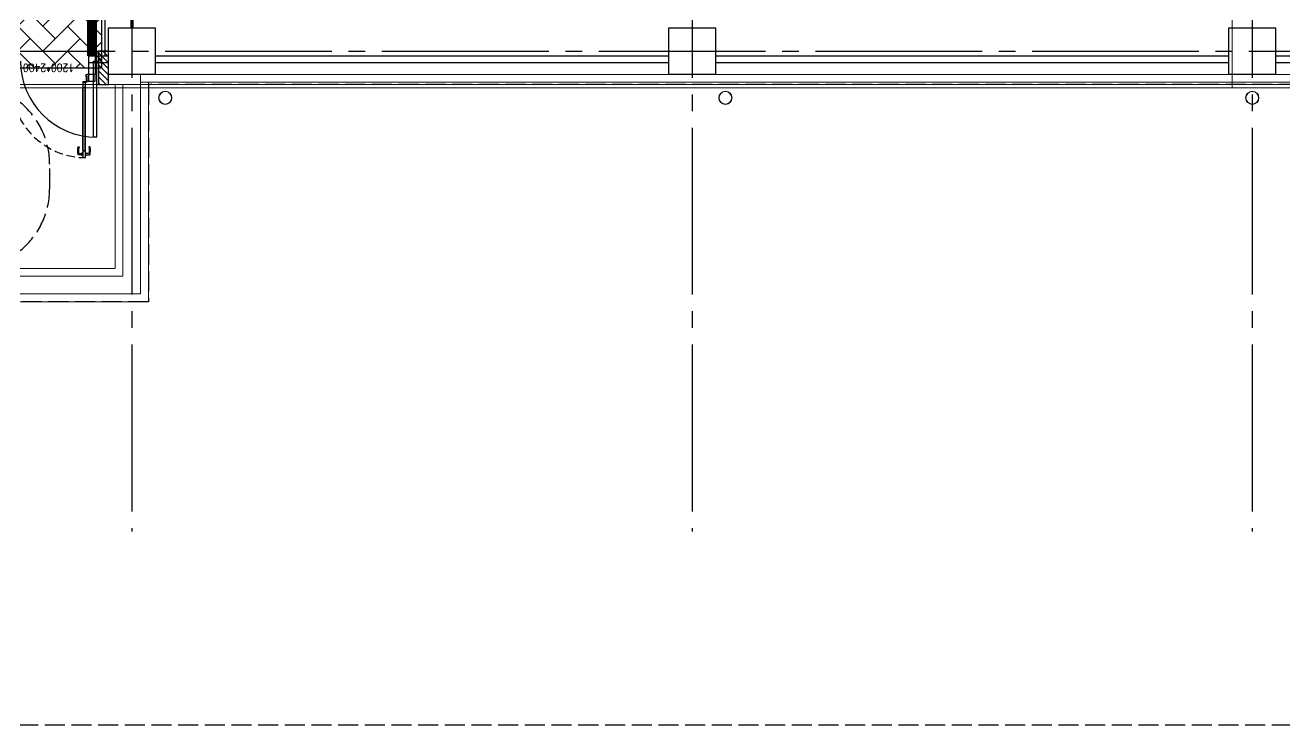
# Model space of a CAD drawing. Header units: millimetres. Extents: x -960 to 41501, y -1010 to 11880.
# Drawn here: x 7520 to 9409, y -1010 to 39 of the extents above; entities that cross this region are included whole.
import ezdxf
from ezdxf.enums import TextEntityAlignment as Align

# ---------------------------------------------------------------- set-up
doc = ezdxf.new("R2010")
doc.units = ezdxf.units.MM
doc.header["$LTSCALE"] = 100
for name, pattern in [('188K-SM-03-F10-ARCH-PA-Y2257103$0$HIDDEN2', [0.1875, 0.125, -0.0625]), ('X-S-FAB-L10$0$COL-CEN-LIN', [3.25, 2.5, -0.25, 0.25, -0.25]), ('X-S-FAB-L10$0$HIDDEN', [0.4, 0.3, -0.1])]:
    doc.linetypes.add(name, pattern=pattern)
for name, color, linetype in [('0-XREF', 7, 'Continuous'), ('188K-SM-03-F10-ARCH-CEIL-Y2257103$0$K-庫板天花-2.4', 151, 'Continuous'), ('188K-SM-03-F10-ARCH-CEIL-Y2257103$0$K-鋼構', 111, 'Continuous'), ('188K-SM-03-F10-ARCH-PA-Y2257103$0$K-Divider-7.5', 53, 'Continuous'), ('188K-SM-03-F10-ARCH-PA-Y2257103$0$K-P1S-2.5-單抗', 53, 'Continuous'), ('188K-SM-03-F10-ARCH-PA-Y2257103$0$K-岩棉 2hr 7.5-單抗', 53, 'Continuous'), ('188K-SM-03-F10-ARCH-PA-Y2257103$0$K-岩棉 2hr 7.5-非抗', 53, 'Continuous'), ('188K-SM-03-F10-ARCH-PA-Y2257103$0$非YK-K-防火門', 53, 'Continuous'), ('X-S-FAB-L10$0$0-DIM-TXT', 8, 'Continuous'), ('X-S-FAB-L10$0$A-OBJE-MEP', 8, 'Continuous'), ('X-S-FAB-L10$0$A-WALL-EX', 8, 'Continuous'), ('X-S-FAB-L10$0$A-WALL-IN', 8, 'Continuous'), ('X-S-FAB-L10$0$BLOCK', 8, 'Continuous'), ('X-S-FAB-L10$0$CCL', 8, 'X-S-FAB-L10$0$COL-CEN-LIN'), ('X-S-FAB-L10$0$COL-S', 8, 'Continuous'), ('X-S-FAB-L10$0$DW_Frame', 8, 'Continuous'), ('X-S-FAB-L10$0$HID', 8, 'X-S-FAB-L10$0$HIDDEN'), ('X-S-FAB-L10$0$S-FNDN', 8, 'Continuous'), ('X-S-FAB-L10$0$S-SLAB-SHOW', 8, 'Continuous'), ('X-S-FAB-L10$0$WALL_188K_IN', 8, 'Continuous')]:
    doc.layers.add(name, color=color, linetype=linetype)
doc.styles.add('188K-SM-03-F10-ARCH-PA-Y2257103$0$Standard', font='txt.shx', dxfattribs={"bigfont": 'chineset.shx'})
doc.styles.add('X-S-FAB-L10$0$CHINA', font='simplex.shx', dxfattribs={"width": 0.75, "bigfont": 'chineset.shx'})
doc.styles.add('X-S-FAB-L10$0$Standard', font='', dxfattribs={"width": 0.8})
doc.styles.add('X-S-FAB-L10$0$TG_NOTE_TEXT', font='simplex.shx', dxfattribs={"width": 0.75, "bigfont": 'chineset.shx'})
doc.styles.get('X-S-FAB-L10$0$Standard').set_extended_font_data('Microsoft JhengHei')

# ---------------------------------------------------------------- blocks, each defined once
blk = doc.blocks.new('X-S-FAB-L10$0$FAB2-L05')
at = {"layer": 'X-S-FAB-L10$0$CCL'}
for p, q in [((-18480, 11005), (-18480, 0)), ((-17640, 11005), (-17640, 0)), ((-16800, 11005), (-16800, 0)), ((-26880, 720), (1210, 720))]:
    blk.add_line(p, q, dxfattribs=at)
at = {"layer": 'X-S-FAB-L10$0$COL-S'}
for points in [[(-18515, 755), (-18445, 755), (-18445, 685), (-18515, 685)], [(-17675, 755), (-17605, 755), (-17605, 685), (-17675, 685)], [(-16835, 755), (-16765, 755), (-16765, 685), (-16835, 685)]]:
    blk.add_lwpolyline(points, close=True, dxfattribs=at)
blk = doc.blocks.new('X-S-FAB-L10')
at = {"layer": 'X-S-FAB-L10$0$WALL_188K_IN'}
h = blk.add_hatch(dxfattribs=at)
h.set_pattern_fill('LINE', color=256, scale=2, angle=135)
h.set_pattern_definition([(135, (7645, -98.3835), (-4.49013, -4.49013), [])])
h.paths.add_polyline_path([(7645, -50), (7645, 0), (7630, 0), (7630, -50)])
blk.add_line((7630, 0), (7630, -15))
blk.add_lwpolyline([(7627, -15), (7627, -129), (7622.6, -129), (7622.6, -15)], close=True)
blk.add_arc((7627, -15), 114, 180, 270)
at = {"layer": 'X-S-FAB-L10$0$A-OBJE-MEP', "lineweight": 0, "flags": 128}
for points in [[(7739.5, -70, 1), (7720.5, -70, 1)], [(8579.5, -70, 1), (8560.5, -70, 1)], [(9369.5, -70, 1), (9350.5, -70, 1)]]:
    blk.add_lwpolyline(points, format="xyb", close=True, dxfattribs=at)
at = {"layer": 'X-S-FAB-L10$0$A-OBJE-MEP', "lineweight": 0}
for centre in [(7730, -70), (8570, -70), (9360, -70)]:
    blk.add_circle(centre, 10, dxfattribs=at)
at = {"layer": 'X-S-FAB-L10$0$A-WALL-EX', "lineweight": 0}
for p, q in [((7705, -35), (7693, -35)), ((7705, -35), (7693, -35)), ((7693, -35), (7693, -46.5)), ((7693, -46.5), (7705, -46.5)), ((7693, -46.5), (7705, -46.5)), ((12670, -46.5), (7705, -46.5))]:
    blk.add_line(p, q, dxfattribs=at)
at = {"layer": 'X-S-FAB-L10$0$A-WALL-EX', "lineweight": 0, "flags": 128}
for points in [[(7693, -35), (7693, -364)], [(7705, -35), (7693, -35)], [(12673.5, -35), (7705, -35)], [(7705, -364), (7705, -46.5)], [(7705, -50), (7705, -46.5)], [(7705, -50), (12670, -50)], [(7705, -50), (12670, -50)], [(7705, -50), (12670, -50)], [(7705, -50), (12670, -50)], [(7705, -50), (12670, -50)], [(7705, -50), (12670, -50)], [(7705, -50), (12670, -50)], [(7705, -50), (12670, -50)], [(6815, -376), (7705, -376)], [(7693, -364), (6827, -364)], [(7705, -376), (7705, -364)]]:
    blk.add_lwpolyline(points, dxfattribs=at)
at = {"layer": 'X-S-FAB-L10$0$A-WALL-IN', "lineweight": 0}
for p, q in [((7645, -35), (7645, -35)), ((7693, -50), (7693, -35)), ((7640, -50), (7655, -50)), ((7666.3, -50), (7693, -50))]:
    blk.add_line(p, q, dxfattribs=at)
at = {"layer": 'X-S-FAB-L10$0$A-WALL-IN', "lineweight": 0, "flags": 128}
for points in [[(7655, -50), (7655, -326)], [(7666.3, -337.3), (7666.3, -50)], [(7655, -326), (6865, -326)], [(6865, -337.3), (7655, -337.3)], [(7666.3, -337.3), (7655, -337.3)]]:
    blk.add_lwpolyline(points, dxfattribs=at)
at = {"layer": 'X-S-FAB-L10$0$COL-S'}
for p, q in [((7645, 35), (7715, 35)), ((7645, -35), (7645, 35)), ((7715, 35), (7715, -35)), ((8485, 35), (8555, 35)), ((8485, -35), (8485, 35)), ((8555, 35), (8555, -35)), ((9325, 35), (9395, 35)), ((9325, -35), (9325, 35)), ((9395, 35), (9395, -35)), ((7715, -35), (7645, -35)), ((8555, -35), (8485, -35)), ((9395, -35), (9325, -35))]:
    blk.add_line(p, q, dxfattribs=at)
at = {"layer": 'X-S-FAB-L10$0$DW_Frame'}
blk.add_lwpolyline([(7630, -3), (7627, -3), (7627, -15), (7630, -15)], dxfattribs=at)
at = {"layer": 'X-S-FAB-L10$0$HID'}
for p, q in [((12670, -50), (7705, -50)), ((7705, -50), (7705, -376)), ((7556.7, -206), (7556.7, -170)), ((7705, -376), (6804.8, -376)), ((2509.4, -1010), (17209, -1010))]:
    blk.add_line(p, q, dxfattribs=at)
for centre, start, end in [((7436.7, -170), 0, 90), ((7436.7, -206), 270, 0)]:
    blk.add_arc(centre, 120, start, end, dxfattribs=at)
at = {"layer": 'X-S-FAB-L10$0$S-FNDN', "lineweight": 0, "flags": 128}
for points in [[(11935, 9055), (4350, 9055), (4350, 7470), (9330, 7470), (9330, -55), (11935, -55), (11935, 4530), (11070, 4530), (11070, 5003), (11935, 5003)], [(4350, 7470), (1830, 7470), (1830, 1500), (1812.5, 1500), (1812.5, -55), (9330, -55), (9330, 7470)]]:
    blk.add_lwpolyline(points, close=True, dxfattribs=at)
at = {"layer": 'X-S-FAB-L10$0$S-SLAB-SHOW', "lineweight": 0, "flags": 128}
for points in [[(7705, -376), (6815, -376), (6815, -326), (7406, -326), (7406, -198), (7416, -198), (7416, -178), (7380, -178), (7380, -50), (7705, -50)], [(7655, -50), (7655, -326), (7406, -326), (7406, -198), (7416, -198), (7416, -178), (7380, -178), (7380, -50)]]:
    blk.add_lwpolyline(points, close=True, dxfattribs=at)
at = {"layer": 'X-S-FAB-L10$0$WALL_188K_IN'}
blk.add_lwpolyline([(7645, -50), (7645, 0), (7630, 0), (7630, -50)], close=True, dxfattribs=at)
at = {"layer": 'X-S-FAB-L10$0$BLOCK'}
blk.add_blockref('X-S-FAB-L10$0$FAB2-L05', (26160, -720), dxfattribs=at)
at = {"style": 'X-S-FAB-L10$0$TG_NOTE_TEXT', "width": 0.5, "flags": 1}
for p in [(7463.3, 9020), (18268.3, 8649), (11197.8, 4800.2), (16485.8, 4800.2), (25420.3, 2635), (13360, 320, 0), (7463.3, -33.3)]:
    blk.add_attdef('WH', text='', height=20, dxfattribs=at).set_placement(p, align=Align.BOTTOM_LEFT)
at = {"width": 0.5}
for style, p in [('X-S-FAB-L10$0$TG_NOTE_TEXT', (7585, 9020)), ('X-S-FAB-L10$0$TG_NOTE_TEXT', (18390, 8649)), ('X-S-FAB-L10$0$TG_NOTE_TEXT', (11117.5, 4813.5)), ('X-S-FAB-L10$0$TG_NOTE_TEXT', (16607.5, 4813.5)), ('X-S-FAB-L10$0$TG_NOTE_TEXT', (25350, 2635)), ('X-S-FAB-L10$0$Standard', (13129.4, 325, 0)), ('X-S-FAB-L10$0$TG_NOTE_TEXT', (7585, -20))]:
    blk.add_attdef('DESC', text='', height=10, dxfattribs=dict(at, style=style)).set_placement(p, align=Align.BOTTOM_LEFT)
for tag, style, p in [('TYPE', 'X-S-FAB-L10$0$TG_NOTE_TEXT', (7619.3, 9020)), ('NO', 'X-S-FAB-L10$0$TG_NOTE_TEXT', (7650.1, 9020)), ('TYPE', 'X-S-FAB-L10$0$TG_NOTE_TEXT', (18424.2, 8649)), ('NO', 'X-S-FAB-L10$0$TG_NOTE_TEXT', (18455, 8649)), ('NO', 'X-S-FAB-L10$0$TG_NOTE_TEXT', (11088.6, 4813.5)), ('TYPE', 'X-S-FAB-L10$0$TG_NOTE_TEXT', (11151.8, 4813.5)), ('TYPE', 'X-S-FAB-L10$0$TG_NOTE_TEXT', (16641.8, 4813.5)), ('NO', 'X-S-FAB-L10$0$TG_NOTE_TEXT', (16672.6, 4813.5)), ('NO', 'X-S-FAB-L10$0$TG_NOTE_TEXT', (25313, 2635)), ('TYPE', 'X-S-FAB-L10$0$TG_NOTE_TEXT', (25350, 2635)), ('NO', 'X-S-FAB-L10$0$Standard', (13100, 320, 0)), ('TYPE', 'X-S-FAB-L10$0$Standard', (13129.4, 320, 0)), ('TYPE', 'X-S-FAB-L10$0$TG_NOTE_TEXT', (7619.3, -20)), ('NO', 'X-S-FAB-L10$0$TG_NOTE_TEXT', (7650.1, -20))]:
    blk.add_attdef(tag, text='', height=10, dxfattribs=dict(at, style=style)).set_placement(p, align=Align.BOTTOM_RIGHT)
at = {"style": 'X-S-FAB-L10$0$TG_NOTE_TEXT', "width": 0.5, "flags": 1}
for rotation, p in [(180, (43, 7480)), (180, (943, 7480)), (90, (24310, 3717.8)), (270, (17080, 1711.7))]:
    blk.add_attdef('WH', text='', height=20, rotation=rotation, dxfattribs=at).set_placement(p, align=Align.BOTTOM_LEFT)
at = {"width": 0.5}
for rotation, style, p in [(180, 'X-S-FAB-L10$0$Standard', (317.6, 7480)), (180, 'X-S-FAB-L10$0$Standard', (1217.6, 7480)), (90, 'X-S-FAB-L10$0$TG_NOTE_TEXT', (24310, 3647.5)), (270, 'X-S-FAB-L10$0$TG_NOTE_TEXT', (17080, 1605))]:
    blk.add_attdef('DESC', text='', height=10, rotation=rotation, dxfattribs=dict(at, style=style)).set_placement(p, align=Align.BOTTOM_LEFT)
for tag, rotation, style, p in [('TYPE', 180, 'X-S-FAB-L10$0$Standard', (317.6, 7480)), ('NO', 180, 'X-S-FAB-L10$0$Standard', (347, 7480)), ('TYPE', 180, 'X-S-FAB-L10$0$Standard', (1217.6, 7480)), ('NO', 180, 'X-S-FAB-L10$0$Standard', (1247, 7480)), ('TYPE', 90, 'X-S-FAB-L10$0$TG_NOTE_TEXT', (24310, 3647.5)), ('NO', 90, 'X-S-FAB-L10$0$TG_NOTE_TEXT', (24310, 3610.5)), ('TYPE', 270, 'X-S-FAB-L10$0$TG_NOTE_TEXT', (17080, 1605)), ('NO', 270, 'X-S-FAB-L10$0$TG_NOTE_TEXT', (17080, 1573))]:
    blk.add_attdef(tag, text='', height=10, rotation=rotation, dxfattribs=dict(at, style=style)).set_placement(p, align=Align.BOTTOM_RIGHT)
at = {"layer": 'X-S-FAB-L10$0$0-DIM-TXT', "style": 'X-S-FAB-L10$0$CHINA', "width": 0.75}
for p in [(667.4, 7855.1, -2689.4), (22627.4, 6728.8), (25644.7, 6728.8), (24778.8, 5569.1), (1118.3, 4980), (417.8, 4594.6), (23874.8, 4355), (22927.4, 4330.1), (23749.9, 3901.4), (417.8, 3765.2), (1118.3, 3730), (417.8, 3115.8), (536.9, 2227.8), (16909, 1782.7), (888.4, 880.5), (16977.4, 750), (18878.8, 750), (25641.2, 553.2), (21364, 526.9)]:
    blk.add_attdef('HIG', text='', height=80, dxfattribs=at).set_placement(p, align=Align.MIDDLE_LEFT)
blk = doc.blocks.new('188K-SM-03-F10-ARCH-CEIL-Y2257103')
at = {"layer": '188K-SM-03-F10-ARCH-CEIL-Y2257103$0$K-庫板天花-2.4'}
h = blk.add_hatch(dxfattribs=at)
h.set_pattern_fill('AR-HBONE', color=256, scale=0.26)
h.paths.add_polyline_path([(7395, -25), (7635, -25), (7635, 310), (7395, 310)])
at = {"layer": '188K-SM-03-F10-ARCH-CEIL-Y2257103$0$K-庫板天花-2.4', "elevation": 0}
blk.add_lwpolyline([(7395, -25), (7635, -25), (7635, 310), (7395, 310)], close=True, dxfattribs=at)
at = {"layer": '188K-SM-03-F10-ARCH-CEIL-Y2257103$0$K-鋼構', "const_width": 15, "elevation": 0}
blk.add_lwpolyline([(7620, 9007.5), (7620, -7.5)], dxfattribs=at)
blk = doc.blocks.new('188K-SM-03-F10-ARCH-PA-Y2257103$0$F14P8-SM-03-FB1-ARCH-PA(B)-Y2210902$0$18P2-XFDP40$0$GAD2205')
blk.add_lwpolyline([(0, 1), (0, 1), (-18, 1, -0.414214), (-18, 2), (-18, 3, -0.414214), (-18, 3), (-14, 3, 0.414214), (-13, 4), (-13, 4, 0.414214), (-14, 4), (-18, 4, -0.414214), (-18, 5), (-18, 12, -0.414214), (-18, 12), (-18, 12, 0.414214), (-18, 12), (-18, 14, 0.72636), (-19, 14), (-19, 13, 0.158507), (-19, 13), (-19, 0, 0.414214), (-19, 0), (19, 0, 0.414214), (19, 0), (19, 13, 0.158507), (19, 13), (19, 14, 0.72636), (18, 14), (18, 12, 0.414214), (18, 12, -0.414214), (18, 12), (18, 5, -0.414214), (18, 4), (14, 4, 0.414214), (13, 4), (13, 4, 0.414214), (14, 3), (18, 3, -0.414214), (18, 3), (18, 2, -0.414214), (18, 1), (0, 1)], format="xyb", close=True)
blk = doc.blocks.new('188K-SM-03-F10-ARCH-PA-Y2257103$0$(FS1-4)1hr單開防火門-1200x2400')
for p, q in [((8.8, 117.1, 0), (9.6, 117.1, 0)), ((8.8, 112.2, 0), (8.8, 117.1, 0)), ((9.6, 117.1, 0), (9.6, 112.2, 0)), ((9.6, 115.7, 0), (13.6, 115.7, 0)), ((13.5, 113.5, 0), (9.6, 113.5, 0)), ((13.6, 115.7, 0), (15, 115.7, 0)), ((9.6, 112.2, 0), (8.8, 112.2, 0)), ((0, 4.5), (0, -4.5)), ((2.8, 5), (0.5, 5)), ((3, -3.2), (3, 4.8)), ((117, -3.2), (117, 4.8)), ((117.2, 5), (119.5, 5)), ((120, 4.5), (120, -4.5)), ((0.5, -5), (2.8, -5)), ((2.8, -5), (4.4, -4)), ((3.8, -3.2), (3, -3.2)), ((3.6, -3.5), (3.6, -3.3)), ((3.6, -3.3), (3.8, -3.3)), ((4.4, -3.5), (3.6, -3.5)), ((4.4, -3.2), (4.2, -3.2)), ((4.2, -3.3), (4.4, -3.3)), ((4.4, -3.3), (4.4, -3.5)), ((4.5, -3.7), (4.5, -3.3)), ((115.5, -3.7), (115.5, -3.3)), ((115.6, -3.2), (115.8, -3.2)), ((115.6, -3.3), (115.6, -3.5)), ((115.8, -3.3), (115.6, -3.3)), ((115.6, -3.5), (116.4, -3.5)), ((117.2, -5), (115.6, -4)), ((116.2, -3.2), (117, -3.2)), ((116.4, -3.3), (116.2, -3.3)), ((116.4, -3.5), (116.4, -3.3)), ((119.5, -5), (117.2, -5))]:
    blk.add_line(p, q)
at = {"elevation": 0}
blk.add_lwpolyline([(4, 115.7), (0, 115.7), (-1.4, 115.7, 0.327495), (-2.2, 115, 0.089847), (-2.4, 104.3, 1.144881), (-0.5, 104.7, -0.137079), (-0.5, 113, -0.349357), (0, 113.5), (4, 113.5)], format="xyb", dxfattribs=at)
for points in [[(4.8, 112.2), (4.8, 117.1), (4, 117.1), (4, 112.2)], [(-10, -5), (0, -5), (0, 5), (-10, 5)], [(120, -5), (130, -5), (130, 5), (120, 5)]]:
    blk.add_lwpolyline(points, close=True)
at = {"ltscale": 5}
for points in [[(8.8, 109.6), (8.8, 119.7), (4.8, 119.7), (4.8, 109.6)], [(5, 109.2), (5, 14.8), (5, 14.8), (5, 109.2)], [(8.6, 14.8), (8.5, 14.8), (8.5, 109.2), (8.6, 109.2)], [(8.8, 6.1), (8.8, 14.4), (4.8, 14.4), (4.8, 6.1)]]:
    blk.add_lwpolyline(points, close=True, dxfattribs=at)
blk.add_lwpolyline([(4.8, 109.7), (4.8, 108.4, 0.158507), (4.9, 108.4), (4.9, 108.3, 0.72636), (5, 108.3), (5, 108.5, 0.414214), (5, 108.5, -0.414214), (4.9, 108.5), (4.9, 109.2, -0.414214), (5, 109.2), (5.4, 109.2, 0.414214), (5.4, 109.3), (5.4, 109.3, 0.414214), (5.4, 109.3), (5, 109.3, -0.414214), (4.9, 109.4), (4.9, 109.5, -0.414214), (5, 109.6), (6.8, 109.6), (6.8, 109.6), (6.8, 109.6), (8.6, 109.6, -0.414214), (8.6, 109.5), (8.6, 109.4, -0.414214), (8.6, 109.3), (8.2, 109.3, 0.414214), (8.1, 109.3), (8.1, 109.3, 0.414214), (8.2, 109.2), (8.6, 109.2, -0.414214), (8.6, 109.2), (8.6, 108.5, -0.414214), (8.6, 108.5), (8.6, 108.5, 0.414214), (8.6, 108.5), (8.6, 108.3, 0.72636), (8.6, 108.3), (8.7, 108.4, 0.158507), (8.7, 108.4), (8.7, 109.7, 0.414214), (8.7, 109.7), (4.9, 109.7, 0.414214)], format="xyb", close=True, dxfattribs=at)
at = {"ltscale": 500}
for points in [[(3.2, -2.4), (3.2, 5.6), (3, 5.6), (3, -2.4)], [(8.5, 6.6), (4, 6.6), (4, 6.3), (8.5, 6.3)]]:
    blk.add_lwpolyline(points, close=True, dxfattribs=at)
at = {"linetype": '188K-SM-03-F10-ARCH-PA-Y2257103$0$HIDDEN2'}
blk.add_arc((3.4, 6.1), 113.7, 359.4256, 87.3094, dxfattribs=at)
at = {"extrusion": (0, 0, -1)}
for centre, major_axis, start_param, end_param in [((13.5, 113, 0), (-0.417, 0.417), 0.901482, 2.245889), ((14.9, 114.8, 0), (-0.624, 0.624), 0.866962, 2.13291), ((-13.8, 109, 0), (21.3, 21.3), 0.585307, 0.943734), ((15, 104.3, 0), (0.707, 0.707), 0.872811, 4.284184), ((-0.8, 108.9, 0), (10.9, 10.9), 0.51383, 1.058752)]:
    blk.add_ellipse(centre, major_axis=major_axis, ratio=1, start_param=start_param, end_param=end_param, dxfattribs=at)
for centre, major_axis, start_param, end_param in [((0.5, 4.5), (0.354, -0.354), 2.356194, 3.926991), ((2.8, 4.8), (0.106, -0.106), 7.068583, 8.63938), ((117.2, 4.8), (-0.106, -0.106), -2.356194, -0.785398), ((119.5, 4.5), (-0.354, -0.354), 2.356194, 3.926991), ((0.5, -4.5), (-0.354, -0.354), 5.497787, 7.068583), ((3.8, -3.3), (-0.0354, -0.0354), 0.785398, 3.926991), ((4.2, -3.3), (-0.0354, -0.0354), 3.926991, 7.068583), ((4.4, -3.3), (0.0354, -0.0354), 7.068583, 8.63938), ((4.2, -3.7), (0.212, -0.212), 6.162283, 7.068583), ((115.6, -3.3), (-0.0354, -0.0354), -2.356194, -0.785398), ((115.8, -3.7), (-0.212, -0.212), -0.785398, 0.120903), ((115.8, -3.3), (0.0354, -0.0354), -0.785398, 2.356194), ((116.2, -3.3), (0.0354, -0.0354), 2.356194, 5.497787), ((119.5, -4.5), (0.354, -0.354), -0.785398, 0.785398)]:
    blk.add_ellipse(centre, major_axis=major_axis, ratio=1, start_param=start_param, end_param=end_param)
at = {"ltscale": 500, "extrusion": (0, 0, -1)}
blk.add_ellipse((3.4, 6.1), major_axis=(-0.495, 0.495), ratio=1, start_param=5.497787, end_param=11.780972, dxfattribs=at)
at = {"ltscale": 5, "xscale": 0.1000000000058208, "yscale": 0.1000000000058208, "zscale": 0.1000000000058208}
blk.add_blockref('188K-SM-03-F10-ARCH-PA-Y2257103$0$F14P8-SM-03-FB1-ARCH-PA(B)-Y2210902$0$18P2-XFDP40$0$GAD2205', (6.8, 14.3), dxfattribs=at)
at = {"color": 8, "style": '188K-SM-03-F10-ARCH-PA-Y2257103$0$Standard', "width": 0.85}
blk.add_text('1200*2400', height=12, dxfattribs=at).set_placement((60, -15, 0), align=Align.MIDDLE_CENTER)
blk = doc.blocks.new('188K-SM-03-F10-ARCH-PA-Y2257103')
at = {"layer": '188K-SM-03-F10-ARCH-PA-Y2257103$0$K-Divider-7.5', "const_width": 5}
blk.add_lwpolyline([(7680, 310), (7680, 35)], dxfattribs=at)
at = {"layer": '188K-SM-03-F10-ARCH-PA-Y2257103$0$K-P1S-2.5-單抗'}
for p, q in [((7635, -7.5, 0), (7635, 310, 0)), ((7640, -7.5, 0), (7640, 310, 0))]:
    blk.add_line(p, q, dxfattribs=at)
at = {"layer": '188K-SM-03-F10-ARCH-PA-Y2257103$0$K-岩棉 2hr 7.5-單抗'}
for p, q in [((7615, -7.5, 0), (7615, -35)), ((7645, -7.5, 0), (7615, -7.5, 0)), ((7645, -17.5, 0), (7615, -17.5, 0)), ((7625, -7.5, 0), (7625, -35, 0))]:
    blk.add_line(p, q, dxfattribs=at)
at = {"layer": '188K-SM-03-F10-ARCH-PA-Y2257103$0$K-岩棉 2hr 7.5-非抗'}
for p, q in [((8485, -7.5, 0), (7715, -7.5, 0)), ((8485, -17.5), (7715, -17.5, 0)), ((9325, -7.5, 0), (8555, -7.5, 0)), ((9325, -17.5), (8555, -17.5, 0)), ((10165, -7.5, 0), (9395, -7.5, 0)), ((10165, -17.5), (9395, -17.5, 0))]:
    blk.add_line(p, q, dxfattribs=at)
at = {"layer": '188K-SM-03-F10-ARCH-PA-Y2257103$0$非YK-K-防火門', "rotation": 180}
blk.add_blockref('188K-SM-03-F10-ARCH-PA-Y2257103$0$(FS1-4)1hr單開防火門-1200x2400', (7615, -40), dxfattribs=at)

msp = doc.modelspace()

# ---------------------------------------------------------------- block references
at = {"layer": '0-XREF'}
for name in ['X-S-FAB-L10', '188K-SM-03-F10-ARCH-PA-Y2257103', '188K-SM-03-F10-ARCH-CEIL-Y2257103']:
    msp.add_blockref(name, (0, 0), dxfattribs=at)

doc.saveas('drawing.dxf')
